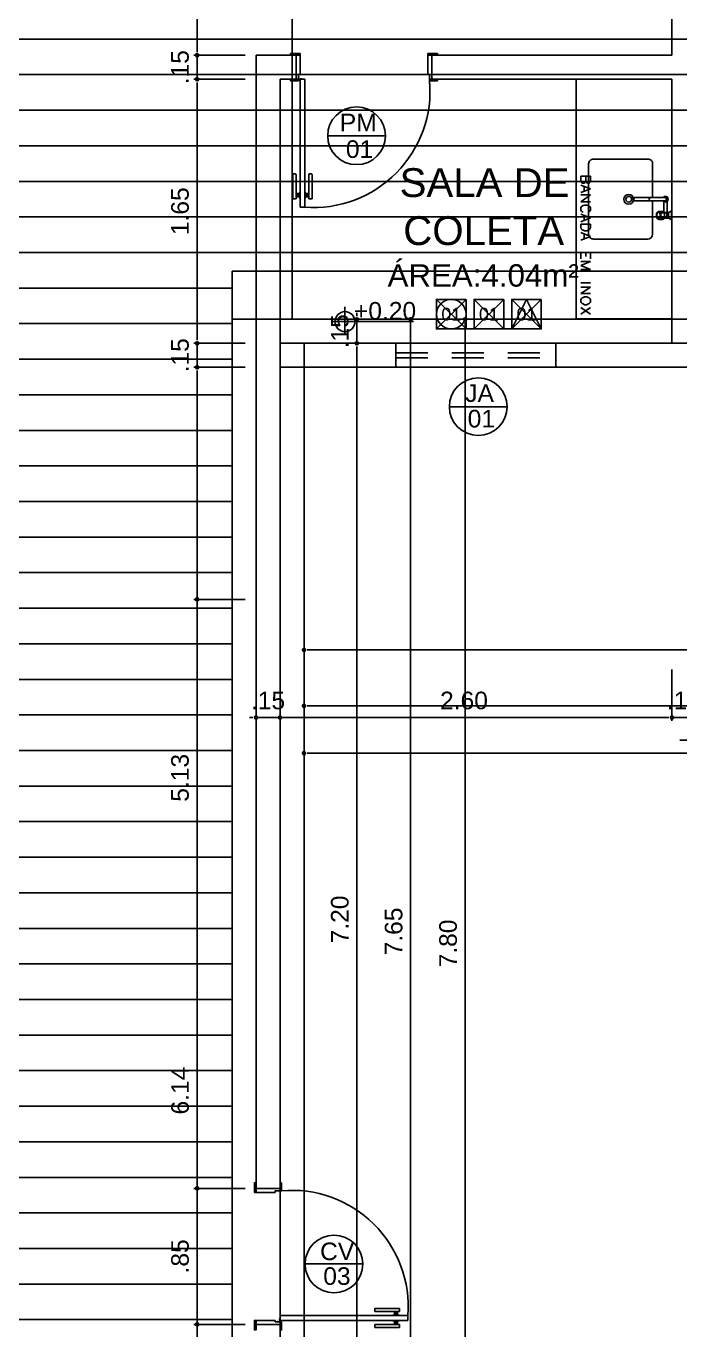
# Model space of a CAD drawing. Header units: millimetres. Extents: x 2125 to 3408, y 1171 to 1686.
# Drawn here: x 3390.18 to 3394.27, y 1521.27 to 1529.41 of the extents above; entities that cross this region are included whole.
import ezdxf
from ezdxf.enums import TextEntityAlignment as Align

# ---------------------------------------------------------------- set-up
doc = ezdxf.new("R2010")
doc.units = ezdxf.units.MM
doc.linetypes.add('CONTORNO_QUADRO_T', pattern=[0.35, 0.2, -0.15])
for name, color, linetype in [('APCOZ', 7, 'Continuous'), ('APCOZ-I', 251, 'Continuous'), ('at_Entity', 7, 'Continuous'), ('cobertura', 1, 'Continuous'), ('cotas', 7, 'Continuous'), ('ESQUADRIA', 3, 'Continuous'), ('ESQUADRIAS', 7, 'Continuous'), ('JANELA2', 1, 'Continuous'), ('Layout_Equipamentos', 7, 'Continuous'), ('PAREDE', 4, 'Continuous'), ('PAREDES', 4, 'Continuous'), ('RUFO', 3, 'Continuous'), ('soleira piso', 7, 'Continuous'), ('TEXTO01', 7, 'Continuous'), ('TEXTO02', 3, 'Continuous'), ('TEXTO03', 2, 'Continuous'), ('TEXTO_ESP_FORRO', 62, 'Continuous'), ('TEXTO_ESP_PAREDES', 10, 'Continuous'), ('TEXTO_ESP_PISO', 150, 'Continuous')]:
    doc.layers.add(name, color=color, linetype=linetype)
doc.styles.add('ARIAL', font='sanss___.ttf')
doc.styles.add('ROMANS', font='arial.ttf')
doc.styles.add('TEXTO1', font='swissko.ttf', dxfattribs={"width": 0.6, "height": 0.1})
doc.dimstyles.new('ESCALA75', dxfattribs={"dimtxt": 0.11, "dimasz": 0.02, "dimexe": 0.02, "dimexo": 0.04, "dimgap": 0.05, "dimtad": 1, "dimzin": 4, "dimdsep": 46, "dimtxsty": 'ROMANS', "dimblk1": 'PPC', "dimblk2": 'PPC', "dimsah": 1, "dimcen": 0.02, "dimclrd": 7, "dimclre": 7, "dimclrt": 3, "dimazin": 1, "dimtfac": 1, "dimtix": 1, "dimtmove": 0, "dimatfit": 3, "dimldrblk": 'PPC', "dimfxl": 0, "dimtolj": 1, "dimtzin": 12, "dimarcsym": 0})
pattern_1 = [(0, (1004.02428, 690.56013), (7e-17, 0.22225), [])]

# ---------------------------------------------------------------- blocks, each defined once
blk = doc.blocks.new('P80_02')
at = {"layer": 'ESQUADRIAS', "color": 3, "linetype": 'Continuous'}
for p, q in [((-0.02, 0.6698), (-0.02, 0.8215)), ((0, 0.8215), (0, 0.6698)), ((0.023, 0.78), (0.023, 0.82)), ((0.057, 0.78), (0.057, 0.82)), ((0.08, 0.8215), (0.08, 0.6698)), ((0.1, 0.6698), (0.1, 0.8215)), ((-0.0035, 0.6668), (-0.0175, 0.6668)), ((0.0835, 0.6668), (0.0975, 0.6668))]:
    blk.add_line(p, q, dxfattribs=at)
at = {"layer": 'ESQUADRIAS', "color": 3}
for p, q in [((0, 0.8215), (-0.02, 0.8215)), ((0.023, 0.82), (0.025, 0.82)), ((0.057, 0.82), (0.055, 0.82)), ((0.08, 0.8215), (0.1, 0.8215)), ((0, 0.81), (0.023, 0.81)), ((0, 0.8), (0.023, 0.8)), ((0, 0.79), (0.023, 0.79)), ((0.023, 0.78), (0.025, 0.78)), ((0.057, 0.78), (0.055, 0.78)), ((0.08, 0.81), (0.057, 0.81)), ((0.08, 0.8), (0.057, 0.8)), ((0.08, 0.79), (0.057, 0.79))]:
    blk.add_line(p, q, dxfattribs=at)
at = {"layer": 'ESQUADRIAS', "color": 2}
for p, q in [((0.025, 0.075), (0.025, 0.875)), ((0.025, 0.875), (0.055, 0.875)), ((0.055, 0.875), (0.055, 0.075)), ((0.055, 0.075), (0.025, 0.075))]:
    blk.add_line(p, q, dxfattribs=at)
at = {"layer": 'ESQUADRIAS'}
for p, q in [((0.0165, 0.0585), (0.0165, 0.0615)), ((0.0315, 0.0735), (0.0285, 0.0735))]:
    blk.add_line(p, q, dxfattribs=at)
at = {"layer": 'ESQUADRIAS', "color": 3}
for points in [[(0.015, 0.085), (-0.035, 0.085), (-0.035, 0.075), (0.015, 0.075)], [(0.885, 0.085), (0.835, 0.085), (0.835, 0.075), (0.885, 0.075)], [(0.025, -0.075), (0, -0.075), (-0.035, -0.075), (-0.035, -0.085), (0.025, -0.085)], [(0.885, -0.075), (0.825, -0.075), (0.825, -0.085), (0.885, -0.085)]]:
    blk.add_lwpolyline(points, close=True, dxfattribs=at)
at = {"layer": 'ESQUADRIAS', "color": 2}
for points in [[(0.025, 0.045), (0.015, 0.045), (0.015, 0.075), (0, 0.075), (0, -0.075), (0.025, -0.075)], [(0.825, 0.045), (0.835, 0.045), (0.835, 0.075), (0.85, 0.075), (0.85, -0.075), (0.825, -0.075)]]:
    blk.add_lwpolyline(points, close=True, dxfattribs=at)
at = {"layer": 'ESQUADRIAS', "color": 1}
for points in [[(0.016, 0.0705, -0.236068), (0.015, 0.0725), (0.015, 0.07), (0.015, 0.05), (0.016, 0.05)], [(0.0195, 0.074, 0.236068), (0.0175, 0.075), (0.02, 0.075), (0.04, 0.075), (0.04, 0.074)]]:
    blk.add_lwpolyline(points, format="xyb", close=True, dxfattribs=at)
at = {"layer": 'ESQUADRIAS'}
for points in [[(0.0173, 0.0625), (0.0165, 0.0615), (0.016, 0.0615)], [(0.0173, 0.0575), (0.0165, 0.0585), (0.016, 0.0585)], [(0.0173, 0.0596), (0.0175, 0.0596), (0.0175, 0.0575), (0.0173, 0.0575), (0.0173, 0.0625), (0.0175, 0.0625), (0.0175, 0.0604), (0.0173, 0.0604)], [(0.0275, 0.0727), (0.0285, 0.0735), (0.0285, 0.074)], [(0.0304, 0.0727), (0.0304, 0.0725), (0.0325, 0.0725), (0.0325, 0.0727), (0.0275, 0.0727), (0.0275, 0.0725), (0.0296, 0.0725), (0.0296, 0.0727)], [(0.0325, 0.0727), (0.0315, 0.0735), (0.0315, 0.074)]]:
    blk.add_lwpolyline(points, dxfattribs=at)
at = {"layer": 'ESQUADRIAS', "color": 1}
blk.add_circle((0.0175, 0.0725), 0.0025, dxfattribs=at)
at = {"layer": 'ESQUADRIAS'}
blk.add_arc((0.1085, 0.1477), 0.7292, 355.06362, 94.20651, dxfattribs=at)
at = {"layer": 'ESQUADRIAS', "color": 3, "linetype": 'Continuous'}
for centre, start, end in [((-0.017, 0.6698), 180, 260.53768), ((-0.003, 0.6698), 260.53768, 360), ((0.083, 0.6698), 180, 279.46232), ((0.097, 0.6698), 279.46232, 0)]:
    blk.add_arc(centre, 0.003, start, end, dxfattribs=at)
blk = doc.blocks.new('PPC')
at = {"color": 2}
blk.add_circle((0, 0), 0.5, dxfattribs=at)
blk = doc.blocks.new('*D1182')
at = {"layer": 'cotas', "color": 7, "lineweight": -2, "transparency": 16777216}
for p, q in [((3391.5529, 1527.281), (3391.2329, 1527.281)), ((3391.2529, 1522.171), (3391.2529, 1527.261)), ((3391.5529, 1522.151), (3391.2329, 1522.151))]:
    blk.add_line(p, q, dxfattribs=at)
at = {"layer": 'DEFPOINTS', "color": 0, "transparency": 16777216}
for p in [(3391.2529, 1527.281), (3391.7714, 1527.281), (3391.7714, 1522.151)]:
    blk.add_point(p, dxfattribs=at)
at = {"layer": 'cotas', "color": 7, "lineweight": -2, "transparency": 16777216, "xscale": 0.02, "yscale": 0.02, "zscale": 0.02}
for p, rotation in [((3391.2529, 1527.281), 90), ((3391.2529, 1522.151), 270)]:
    blk.add_blockref('PPC', p, dxfattribs=dict(at, rotation=rotation))
at = {"layer": 'cotas', "color": 3, "transparency": 16777216, "insert": (3391.1467, 1524.716), "char_height": 0.11, "attachment_point": 5, "rotation": 90, "style": 'ROMANS'}
blk.add_mtext('\\A1;5.13', dxfattribs=at)
blk = doc.blocks.new('*D1226')
at = {"layer": 'cotas', "color": 7, "lineweight": -2, "transparency": 16777216}
for p, q in [((3391.5529, 1527.431), (3391.2329, 1527.431)), ((3391.2529, 1527.451), (3391.2529, 1527.471)), ((3391.2529, 1527.281), (3391.2529, 1527.431)), ((3391.5529, 1527.281), (3391.2329, 1527.281)), ((3391.2529, 1527.261), (3391.2529, 1527.241))]:
    blk.add_line(p, q, dxfattribs=at)
at = {"layer": 'DEFPOINTS', "color": 0, "transparency": 16777216}
for p in [(3391.2529, 1527.431), (3391.7714, 1527.431), (3391.7714, 1527.281)]:
    blk.add_point(p, dxfattribs=at)
at = {"layer": 'cotas', "color": 7, "lineweight": -2, "transparency": 16777216, "xscale": 0.02, "yscale": 0.02, "zscale": 0.02}
for p, rotation in [((3391.2529, 1527.431), 270), ((3391.2529, 1527.281), 90)]:
    blk.add_blockref('PPC', p, dxfattribs=dict(at, rotation=rotation))
at = {"layer": 'cotas', "color": 3, "transparency": 16777216, "insert": (3391.1467, 1527.356), "char_height": 0.11, "attachment_point": 5, "rotation": 90, "style": 'ROMANS'}
blk.add_mtext('\\A1;.15', dxfattribs=at)
blk = doc.blocks.new('*D1227')
at = {"layer": 'cotas', "color": 7, "lineweight": -2, "transparency": 16777216}
for p, q in [((3391.5529, 1529.081), (3391.2329, 1529.081)), ((3391.2529, 1527.451), (3391.2529, 1529.061)), ((3391.5529, 1527.431), (3391.2329, 1527.431))]:
    blk.add_line(p, q, dxfattribs=at)
at = {"layer": 'DEFPOINTS', "color": 0, "transparency": 16777216}
for p in [(3391.2529, 1529.081), (3391.7714, 1529.081), (3391.7714, 1527.431)]:
    blk.add_point(p, dxfattribs=at)
at = {"layer": 'cotas', "color": 7, "lineweight": -2, "transparency": 16777216, "xscale": 0.02, "yscale": 0.02, "zscale": 0.02}
for p, rotation in [((3391.2529, 1529.081), 90), ((3391.2529, 1527.431), 270)]:
    blk.add_blockref('PPC', p, dxfattribs=dict(at, rotation=rotation))
at = {"layer": 'cotas', "color": 3, "transparency": 16777216, "insert": (3391.1467, 1528.256), "char_height": 0.11, "attachment_point": 5, "rotation": 90, "style": 'ROMANS'}
blk.add_mtext('\\A1;1.65', dxfattribs=at)
blk = doc.blocks.new('*D1228')
at = {"layer": 'cotas', "color": 7, "lineweight": -2, "transparency": 16777216}
for p, q in [((3391.2529, 1529.251), (3391.2529, 1529.271)), ((3391.5529, 1529.231), (3391.2329, 1529.231)), ((3391.2529, 1529.081), (3391.2529, 1529.231)), ((3391.5529, 1529.081), (3391.2329, 1529.081)), ((3391.2529, 1529.061), (3391.2529, 1529.041))]:
    blk.add_line(p, q, dxfattribs=at)
at = {"layer": 'DEFPOINTS', "color": 0, "transparency": 16777216}
for p in [(3391.2529, 1529.231), (3391.7289, 1529.231), (3391.7714, 1529.081)]:
    blk.add_point(p, dxfattribs=at)
at = {"layer": 'cotas', "color": 7, "lineweight": -2, "transparency": 16777216, "xscale": 0.02, "yscale": 0.02, "zscale": 0.02}
for p, rotation in [((3391.2529, 1529.231), 270), ((3391.2529, 1529.081), 90)]:
    blk.add_blockref('PPC', p, dxfattribs=dict(at, rotation=rotation))
at = {"layer": 'cotas', "color": 3, "transparency": 16777216, "insert": (3391.1467, 1529.156), "char_height": 0.11, "attachment_point": 5, "rotation": 90, "style": 'ROMANS'}
blk.add_mtext('\\A1;.15', dxfattribs=at)
blk = doc.blocks.new('*D1229')
at = {"layer": 'cotas', "color": 7, "lineweight": -2, "transparency": 16777216}
for p, q in [((3391.5191, 1531.231), (3391.2329, 1531.231)), ((3391.2529, 1529.251), (3391.2529, 1531.211)), ((3391.5529, 1529.231), (3391.2329, 1529.231))]:
    blk.add_line(p, q, dxfattribs=at)
at = {"layer": 'DEFPOINTS', "color": 0, "transparency": 16777216}
for p in [(3391.2529, 1531.231), (3391.5591, 1531.231), (3391.7289, 1529.231)]:
    blk.add_point(p, dxfattribs=at)
at = {"layer": 'cotas', "color": 7, "lineweight": -2, "transparency": 16777216, "xscale": 0.02, "yscale": 0.02, "zscale": 0.02}
for p, rotation in [((3391.2529, 1531.231), 90), ((3391.2529, 1529.231), 270)]:
    blk.add_blockref('PPC', p, dxfattribs=dict(at, rotation=rotation))
at = {"layer": 'cotas', "color": 3, "transparency": 16777216, "insert": (3391.1467, 1530.231), "char_height": 0.11, "attachment_point": 5, "rotation": 90, "style": 'ROMANS'}
blk.add_mtext('\\A1;2.00', dxfattribs=at)
blk = doc.blocks.new('new block17')
at = {"layer": 'APCOZ'}
for p, q in [((0.5441, 0.7589), (0.3731, 0.7589)), ((0.5441, 0.7389), (0.3731, 0.7389)), ((0.5481, 0.7348), (0.5481, 0.6701)), ((0.5681, 0.7348), (0.5681, 0.665)), ((0.5191, 0.6724), (0.5407, 0.6724)), ((0.5773, 0.665), (0.5681, 0.665)), ((0.5773, 0.665), (0.5989, 0.6758)), ((0.5191, 0.6224), (0.5407, 0.6224)), ((0.5773, 0.6298), (0.5532, 0.6298)), ((0.5773, 0.6298), (0.5989, 0.619))]:
    blk.add_line(p, q, dxfattribs=at)
at = {"layer": 'APCOZ', "linetype": 'Continuous'}
for points in [[(0.5186, 0.6724, 0), (0.5154, 0.6719, 0), (0.5124, 0.6705, 0), (0.5095, 0.6684, 0), (0.507, 0.6656, 0), (0.5049, 0.6623, 0), (0.5032, 0.6584, 0), (0.5021, 0.6541, 0), (0.5015, 0.6497, 0), (0.5015, 0.6451, 0), (0.5021, 0.6407, 0), (0.5032, 0.6364, 0), (0.5049, 0.6326, 0), (0.507, 0.6292, 0), (0.5095, 0.6264, 0), (0.5124, 0.6243, 0), (0.5154, 0.6229, 0), (0.5186, 0.6224, 0)], [(0.5481, 0.6701, 0), (0.5467, 0.6709, 0), (0.5452, 0.6716, 0), (0.5437, 0.672, 0), (0.5422, 0.6723, 0), (0.5407, 0.6724, 0)], [(0.5407, 0.6224, 0), (0.5434, 0.6227, 0), (0.5462, 0.6236, 0), (0.5487, 0.6252, 0), (0.5511, 0.6272, 0), (0.5532, 0.6298, 0)]]:
    blk.add_polyline3d(points, dxfattribs=at)
at = {"layer": 'APCOZ'}
for centre, radius, start, end in [((0.3681, 0.7489), 0.0112, 63.72082, 296.27918), ((0.5581, 0.7489), 0.0173, 125.4187, 144.58128), ((0.5581, 0.7489), 0.0173, 215.41872, 234.5813), ((0.5581, 0.7489), 0.0173, 54.5813, 125.4187), ((0.5581, 0.7489), 0.0173, 305.4187, 54.5813)]:
    blk.add_arc(centre, radius, start, end, dxfattribs=at)
at = {"layer": 'APCOZ-I'}
for p, q in [((0.3731, 0.7589), (0.3681, 0.7589)), ((0.3731, 0.7389), (0.3681, 0.7389)), ((0.5617, 0.7589), (0.5441, 0.7589)), ((0.5617, 0.7389), (0.5441, 0.7389)), ((0.5328, 0.6631), (0.5542, 0.6631)), ((0.5681, 0.665), (0.5532, 0.665)), ((0.5773, 0.6298), (0.5773, 0.665)), ((0.5328, 0.6318), (0.5542, 0.6318))]:
    blk.add_line(p, q, dxfattribs=at)
at = {"layer": 'APCOZ-I', "linetype": 'Continuous'}
for points in [[(0.5155, 0.6279, 0), (0.5176, 0.6283, 0), (0.5197, 0.6295, 0), (0.5216, 0.6314, 0), (0.5232, 0.634, 0), (0.5245, 0.6371, 0), (0.5255, 0.6406, 0), (0.526, 0.6445, 0), (0.5261, 0.6484, 0), (0.5258, 0.6523, 0), (0.5251, 0.656, 0), (0.5239, 0.6593, 0), (0.5224, 0.6622, 0), (0.5207, 0.6644, 0), (0.5187, 0.666, 0), (0.5165, 0.6668, 0), (0.5144, 0.6668, 0), (0.5123, 0.666, 0), (0.5103, 0.6644, 0), (0.5085, 0.6622, 0), (0.507, 0.6593, 0), (0.5059, 0.656, 0), (0.5051, 0.6523, 0), (0.5048, 0.6484, 0), (0.5049, 0.6445, 0), (0.5054, 0.6406, 0), (0.5064, 0.6371, 0), (0.5077, 0.634, 0), (0.5094, 0.6314, 0), (0.5113, 0.6295, 0), (0.5133, 0.6283, 0), (0.5155, 0.6279, 0)], [(0.5322, 0.664, 0), (0.5301, 0.6669, 0), (0.5276, 0.6693, 0), (0.5249, 0.671, 0), (0.522, 0.6721, 0), (0.5191, 0.6724, 0)], [(0.5532, 0.665, 0), (0.5523, 0.6662, 0), (0.5513, 0.6673, 0), (0.5503, 0.6684, 0), (0.5492, 0.6693, 0), (0.5481, 0.6701, 0)], [(0.554, 0.6638, 0), (0.5538, 0.6641, 0), (0.5537, 0.6643, 0), (0.5535, 0.6645, 0), (0.5534, 0.6648, 0), (0.5532, 0.665, 0)], [(0.5186, 0.6224, 0), (0.5217, 0.6227, 0), (0.5246, 0.6237, 0), (0.5274, 0.6254, 0), (0.53, 0.6278, 0), (0.5322, 0.6308, 0)], [(0.5532, 0.6298, 0), (0.5534, 0.63, 0), (0.5535, 0.6303, 0), (0.5537, 0.6305, 0), (0.5538, 0.6307, 0), (0.554, 0.631, 0)]]:
    blk.add_polyline3d(points, dxfattribs=at)
at = {"layer": 'APCOZ-I'}
for centre, radius, start, end in [((0.3681, 0.7489), 0.01, 90, 270), ((0.4346, 0.7489), 0.0233, 334.55551, 25.44449), ((0.5581, 0.7489), 0.0173, 234.5813, 305.4187), ((0.5581, 0.7489), 0.0126, 232.25181, 127.74819), ((0.5407, 0.7489), 0.0233, 334.55551, 25.44449), ((0.5624, 0.6474), 0.0335, 153.97489, 206.02511), ((0.5305, 0.663), 0.002, 333.97489, 32.15591), ((0.607, 0.6474), 0.0549, 164.31395, 195.68605), ((0.5523, 0.6628), 0.002, 344.31395, 31.56748), ((0.6483, 0.6474), 0.0816, 167.53823, 192.46177), ((0.874, 0.6474), 0.2786, 174.37523, 185.62477), ((0.5305, 0.6318), 0.002, 327.84409, 26.02511), ((0.5523, 0.632), 0.002, 328.43251, 15.68606)]:
    blk.add_arc(centre, radius, start, end, dxfattribs=at)
at = {"layer": 'at_Entity', "color": 0}
for p, q in [((0, 0), (0, 1.4982)), ((0.1079, 0.9988), (0.4486, 0.9988)), ((0.0783, 0.529), (0.0783, 0.9692)), ((0.4782, 0.7589), (0.4782, 0.9692)), ((0.0289, 0.8639), (0.0289, 0.8914)), ((0.0289, 0.8914), (0.0902, 0.8914)), ((0.031, 0.8555), (0.0289, 0.8639)), ((0.0289, 0.8364), (0.0902, 0.8131)), ((0.0352, 0.8512), (0.031, 0.8555)), ((0.0394, 0.8491), (0.0352, 0.8512)), ((0.05, 0.8491), (0.0394, 0.8491)), ((0.0542, 0.8512), (0.05, 0.8491)), ((0.05, 0.8279), (0.05, 0.7983)), ((0.0585, 0.8555), (0.0542, 0.8512)), ((0.0606, 0.8639), (0.0585, 0.8555)), ((0.0606, 0.8639), (0.0606, 0.8914)), ((0.0648, 0.8555), (0.0606, 0.8639)), ((0.0669, 0.8512), (0.0648, 0.8555)), ((0.0733, 0.8491), (0.0669, 0.8512)), ((0.0796, 0.8491), (0.0733, 0.8491)), ((0.0839, 0.8512), (0.0796, 0.8491)), ((0.0881, 0.8555), (0.0839, 0.8512)), ((0.0902, 0.8639), (0.0881, 0.8555)), ((0.0902, 0.8914), (0.0902, 0.8639)), ((0.0902, 0.8131), (0.0289, 0.7899)), ((0.0289, 0.775), (0.0902, 0.775)), ((0.0902, 0.775), (0.0289, 0.7327)), ((0.4782, 0.529), (0.4782, 0.7389)), ((0.0289, 0.7327), (0.0902, 0.7327)), ((0.031, 0.701), (0.0289, 0.6946)), ((0.0289, 0.6946), (0.0289, 0.6819)), ((0.0289, 0.6819), (0.031, 0.6756)), ((0.0289, 0.6544), (0.0902, 0.6311)), ((0.0373, 0.7052), (0.031, 0.701)), ((0.031, 0.6756), (0.0373, 0.6692)), ((0.0437, 0.7094), (0.0373, 0.7052)), ((0.0373, 0.6692), (0.0437, 0.6671)), ((0.0521, 0.7116), (0.0437, 0.7094)), ((0.0669, 0.7116), (0.0521, 0.7116)), ((0.0754, 0.7094), (0.0669, 0.7116)), ((0.0818, 0.7052), (0.0754, 0.7094)), ((0.0754, 0.6671), (0.0818, 0.6692)), ((0.0881, 0.701), (0.0818, 0.7052)), ((0.0818, 0.6692), (0.0881, 0.6756)), ((0.0902, 0.6946), (0.0881, 0.701)), ((0.0881, 0.6756), (0.0902, 0.6819)), ((0.0902, 0.6819), (0.0902, 0.6946)), ((0.0902, 0.6311), (0.0289, 0.6079)), ((0.0289, 0.5931), (0.0902, 0.5931)), ((0.0289, 0.5719), (0.0289, 0.5931)), ((0.031, 0.5634), (0.0289, 0.5719)), ((0.05, 0.646), (0.05, 0.6163)), ((0.0902, 0.5719), (0.0881, 0.5634)), ((0.0902, 0.5931), (0.0902, 0.5719)), ((0.0289, 0.5402), (0.0902, 0.5148)), ((0.0902, 0.5148), (0.0289, 0.4915)), ((0.0373, 0.5571), (0.031, 0.5634)), ((0.0437, 0.555), (0.0373, 0.5571)), ((0.0521, 0.5507), (0.0437, 0.555)), ((0.05, 0.5296), (0.05, 0.5)), ((0.0669, 0.5507), (0.0521, 0.5507)), ((0.0754, 0.555), (0.0669, 0.5507)), ((0.0818, 0.5571), (0.0754, 0.555)), ((0.0881, 0.5634), (0.0818, 0.5571)), ((0.1079, 0.4994), (0.4486, 0.4994)), ((0.0289, 0.4153), (0.0902, 0.4153)), ((0.0289, 0.4153), (0.0289, 0.3751)), ((0.0606, 0.4153), (0.0606, 0.3899)), ((0.0902, 0.4153), (0.0902, 0.3751)), ((0.0289, 0.3582), (0.0902, 0.3582)), ((0.0902, 0.3582), (0.0289, 0.3349)), ((0.0289, 0.3349), (0.0902, 0.3095)), ((0.0902, 0.3095), (0.0289, 0.3095)), ((0.0902, 0.2249), (0.0289, 0.2249)), ((0.0289, 0.1995), (0.0902, 0.1995)), ((0.0902, 0.1995), (0.0289, 0.1593)), ((0.0289, 0.1593), (0.0902, 0.1593)), ((0.031, 0.1254), (0.0289, 0.1191)), ((0.0289, 0.1191), (0.0289, 0.1085)), ((0.0289, 0.1085), (0.031, 0.1021)), ((0.0373, 0.1318), (0.031, 0.1254)), ((0.031, 0.1021), (0.0373, 0.0958)), ((0.0437, 0.1339), (0.0373, 0.1318)), ((0.0373, 0.0958), (0.0437, 0.0937)), ((0.0521, 0.1381), (0.0437, 0.1339)), ((0.0437, 0.0937), (0.0521, 0.0894)), ((0.0669, 0.1381), (0.0521, 0.1381)), ((0.0521, 0.0894), (0.0669, 0.0894)), ((0.0754, 0.1339), (0.0669, 0.1381)), ((0.0669, 0.0894), (0.0754, 0.0937)), ((0.0818, 0.1318), (0.0754, 0.1339)), ((0.0754, 0.0937), (0.0818, 0.0958)), ((0.0881, 0.1254), (0.0818, 0.1318)), ((0.0818, 0.0958), (0.0881, 0.1021)), ((0.0902, 0.1191), (0.0881, 0.1254)), ((0.0881, 0.1021), (0.0902, 0.1085)), ((0.0902, 0.1085), (0.0902, 0.1191)), ((0.5989, 0), (0, 0)), ((0.0902, 0.0725), (0.0289, 0.0302)), ((0.0902, 0.0302), (0.0289, 0.0725))]:
    blk.add_line(p, q, dxfattribs=at)
for centre, radius, start, end in [((0.1072, 0.9699), 0.0289, 88.51608, 181.48392), ((0.451, 0.9716), 0.0273, 354.97241, 95.02759), ((0.3291, 0.748), 0.0307, 90, 180), ((0.3291, 0.748), 0.0307, 180, 270), ((0.3291, 0.748), 0.018, 90, 180), ((0.3291, 0.748), 0.018, 180, 270), ((0.3291, 0.748), 0.0307, 360, 90), ((0.3291, 0.748), 0.018, 360, 90), ((0.3291, 0.748), 0.018, 270, 0), ((0.3291, 0.748), 0.0307, 270, 0), ((0.1072, 0.5283), 0.0289, 178.51591, 271.48409), ((0.4476, 0.5301), 0.0307, 270, 0)]:
    blk.add_arc(centre, radius, start, end, dxfattribs=at)
blk = doc.blocks.new('Esp_Pis_Par_For_Esc100')
at = {"layer": 'DEFPOINTS'}
for p, q in [((0, 0.37), (0.37, 0)), ((0.37, 0.37), (0, 0)), ((0.47, 0.37), (0.84, 0)), ((0.84, 0.37), (0.47, 0)), ((0.94, 0.37), (1.31, 0)), ((1.31, 0.37), (0.94, 0)), ((0.47, 0), (0.37, 0)), ((0.94, 0), (0.84, 0))]:
    blk.add_line(p, q, dxfattribs=at)
for points in [[(0.37, 0.37), (0.37, 0), (0, 0), (0, 0.37)], [(1.31, 0.37), (1.31, 0), (0.94, 0), (0.94, 0.37)]]:
    blk.add_lwpolyline(points, close=True, dxfattribs=at)
at = {"layer": 'TEXTO_ESP_FORRO'}
blk.add_lwpolyline([(0.94, 0), (1.125, 0.37), (1.31, 0)], close=True, dxfattribs=at)
at = {"layer": 'TEXTO_ESP_PAREDES'}
blk.add_lwpolyline([(0.84, 0.37), (0.84, 0), (0.47, 0), (0.47, 0.37)], close=True, dxfattribs=at)
at = {"layer": 'TEXTO_ESP_PISO'}
blk.add_circle((0.185, 0.185), 0.185, dxfattribs=at)
at = {"layer": 'TEXTO_ESP_FORRO', "color": 3, "linetype": 'ByBlock', "style": 'ARIAL', "text_generation_flag": 6}
blk.add_attdef('FOR', text='', height=0.16, rotation=180, dxfattribs=at).set_placement((1.125, 0.185), align=Align.MIDDLE_CENTER)
at = {"layer": 'TEXTO_ESP_PAREDES', "color": 3, "linetype": 'ByBlock', "ltscale": 0.0001, "style": 'ARIAL', "text_generation_flag": 6}
blk.add_attdef('PAR', text='', height=0.16, rotation=180, dxfattribs=at).set_placement((0.655, 0.185), align=Align.MIDDLE_CENTER)
at = {"layer": 'TEXTO_ESP_PISO', "color": 3, "linetype": 'ByBlock', "style": 'ARIAL', "text_generation_flag": 6}
blk.add_attdef('PIS', text='', height=0.16, rotation=180, dxfattribs=at).set_placement((0.185, 0.185), align=Align.MIDDLE_CENTER)
blk = doc.blocks.new('*D1206')
at = {"layer": 'cotas', "color": 7, "lineweight": -2, "transparency": 16777216}
for p, q in [((3391.6214, 1525.3924), (3391.6214, 1525.0724)), ((3391.7714, 1525.3924), (3391.7714, 1525.0724)), ((3391.6014, 1525.0924), (3391.5814, 1525.0924)), ((3391.7714, 1525.0924), (3391.6214, 1525.0924)), ((3391.7914, 1525.0924), (3391.8114, 1525.0924))]:
    blk.add_line(p, q, dxfattribs=at)
at = {"layer": 'DEFPOINTS', "color": 0, "transparency": 16777216}
for p in [(3391.6214, 1525.6423), (3391.7714, 1525.6423), (3391.6214, 1525.0924)]:
    blk.add_point(p, dxfattribs=at)
at = {"layer": 'cotas', "color": 7, "lineweight": -2, "transparency": 16777216, "xscale": 0.02, "yscale": 0.02, "zscale": 0.02}
blk.add_blockref('PPC', (3391.6214, 1525.0924), dxfattribs=at)
at = {"layer": 'cotas', "color": 7, "lineweight": -2, "transparency": 16777216, "xscale": 0.02, "yscale": 0.02, "zscale": 0.02, "rotation": 180}
blk.add_blockref('PPC', (3391.7714, 1525.0924), dxfattribs=at)
at = {"layer": 'cotas', "color": 3, "transparency": 16777216, "insert": (3391.6964, 1525.1986), "char_height": 0.11, "attachment_point": 5, "style": 'ROMANS'}
blk.add_mtext('\\A1;.15', dxfattribs=at)
blk = doc.blocks.new('*D1207')
at = {"layer": 'cotas', "color": 7, "lineweight": -2, "transparency": 16777216}
for p, q in [((3391.6214, 1525.3924), (3391.6214, 1525.0724)), ((3394.2214, 1525.3924), (3394.2214, 1525.0724)), ((3391.6414, 1525.0924), (3394.2014, 1525.0924))]:
    blk.add_line(p, q, dxfattribs=at)
at = {"layer": 'DEFPOINTS', "color": 0, "transparency": 16777216}
for p in [(3391.6214, 1525.6423), (3394.2214, 1525.6423), (3394.2214, 1525.0924)]:
    blk.add_point(p, dxfattribs=at)
at = {"layer": 'cotas', "color": 7, "lineweight": -2, "transparency": 16777216, "xscale": 0.02, "yscale": 0.02, "zscale": 0.02, "rotation": 180}
blk.add_blockref('PPC', (3391.6214, 1525.0924), dxfattribs=at)
at = {"layer": 'cotas', "color": 7, "lineweight": -2, "transparency": 16777216, "xscale": 0.02, "yscale": 0.02, "zscale": 0.02}
blk.add_blockref('PPC', (3394.2214, 1525.0924), dxfattribs=at)
at = {"layer": 'cotas', "color": 3, "transparency": 16777216, "insert": (3392.9214, 1525.1986), "char_height": 0.11, "attachment_point": 5, "style": 'ROMANS'}
blk.add_mtext('\\A1;2.60', dxfattribs=at)
blk = doc.blocks.new('*D1208')
at = {"layer": 'cotas', "color": 7, "lineweight": -2, "transparency": 16777216}
for p, q in [((3394.2214, 1525.3924), (3394.2214, 1525.0724)), ((3394.3714, 1525.3924), (3394.3714, 1525.0724)), ((3394.2014, 1525.0924), (3394.1814, 1525.0924)), ((3394.2214, 1525.0924), (3394.3714, 1525.0924)), ((3394.3914, 1525.0924), (3394.4114, 1525.0924))]:
    blk.add_line(p, q, dxfattribs=at)
at = {"layer": 'DEFPOINTS', "color": 0, "transparency": 16777216}
for p in [(3394.2214, 1525.6423), (3394.3714, 1525.6423), (3394.3714, 1525.0924)]:
    blk.add_point(p, dxfattribs=at)
at = {"layer": 'cotas', "color": 7, "lineweight": -2, "transparency": 16777216, "xscale": 0.02, "yscale": 0.02, "zscale": 0.02}
blk.add_blockref('PPC', (3394.2214, 1525.0924), dxfattribs=at)
at = {"layer": 'cotas', "color": 7, "lineweight": -2, "transparency": 16777216, "xscale": 0.02, "yscale": 0.02, "zscale": 0.02, "rotation": 180}
blk.add_blockref('PPC', (3394.3714, 1525.0924), dxfattribs=at)
at = {"layer": 'cotas', "color": 3, "transparency": 16777216, "insert": (3394.2964, 1525.1986), "char_height": 0.11, "attachment_point": 5, "style": 'ROMANS'}
blk.add_mtext('\\A1;.15', dxfattribs=at)
blk = doc.blocks.new('*D1253')
at = {"layer": 'cotas', "color": 7, "lineweight": -2, "transparency": 16777216}
for p, q in [((3391.553, 1522.151), (3391.233, 1522.151)), ((3391.253, 1522.131), (3391.253, 1521.321)), ((3391.553, 1521.301), (3391.233, 1521.301))]:
    blk.add_line(p, q, dxfattribs=at)
at = {"layer": 'DEFPOINTS', "color": 0, "transparency": 16777216}
for p in [(3391.6214, 1522.151), (3391.253, 1521.301), (3391.6214, 1521.301)]:
    blk.add_point(p, dxfattribs=at)
at = {"layer": 'cotas', "color": 7, "lineweight": -2, "transparency": 16777216, "xscale": 0.02, "yscale": 0.02, "zscale": 0.02}
for p, rotation in [((3391.253, 1522.151), 90), ((3391.253, 1521.301), 270)]:
    blk.add_blockref('PPC', p, dxfattribs=dict(at, rotation=rotation))
at = {"layer": 'cotas', "color": 3, "transparency": 16777216, "insert": (3391.1468, 1521.726), "char_height": 0.11, "attachment_point": 5, "rotation": 90, "style": 'ROMANS'}
blk.add_mtext('\\A1;.85', dxfattribs=at)
blk = doc.blocks.new('*D1254')
at = {"layer": 'cotas', "color": 7, "lineweight": -2, "transparency": 16777216}
for p, q in [((3391.553, 1521.301), (3391.233, 1521.301)), ((3391.253, 1521.281), (3391.253, 1519.7126)), ((3391.553, 1519.6926), (3391.233, 1519.6926))]:
    blk.add_line(p, q, dxfattribs=at)
at = {"layer": 'DEFPOINTS', "color": 0, "transparency": 16777216}
for p in [(3391.6214, 1521.301), (3391.253, 1519.6926), (3391.6214, 1519.6926)]:
    blk.add_point(p, dxfattribs=at)
at = {"layer": 'cotas', "color": 7, "lineweight": -2, "transparency": 16777216, "xscale": 0.02, "yscale": 0.02, "zscale": 0.02}
for p, rotation in [((3391.253, 1521.301), 90), ((3391.253, 1519.6926), 270)]:
    blk.add_blockref('PPC', p, dxfattribs=dict(at, rotation=rotation))
at = {"layer": 'cotas', "color": 3, "transparency": 16777216, "insert": (3391.1468, 1520.4968), "char_height": 0.11, "attachment_point": 5, "rotation": 90, "style": 'ROMANS'}
blk.add_mtext('\\A1;1.61', dxfattribs=at)
blk = doc.blocks.new('*D1255')
at = {"layer": 'cotas', "color": 7, "lineweight": -2, "transparency": 16777216}
for p, q in [((3391.553, 1525.831), (3391.233, 1525.831)), ((3391.253, 1519.7126), (3391.253, 1525.811)), ((3391.553, 1519.6926), (3391.233, 1519.6926))]:
    blk.add_line(p, q, dxfattribs=at)
at = {"layer": 'DEFPOINTS', "color": 0, "transparency": 16777216}
for p in [(3391.253, 1525.831), (3404.9504, 1525.831), (3391.6214, 1519.6926)]:
    blk.add_point(p, dxfattribs=at)
at = {"layer": 'cotas', "color": 7, "lineweight": -2, "transparency": 16777216, "xscale": 0.02, "yscale": 0.02, "zscale": 0.02}
for p, rotation in [((3391.253, 1525.831), 90), ((3391.253, 1519.6926), 270)]:
    blk.add_blockref('PPC', p, dxfattribs=dict(at, rotation=rotation))
at = {"layer": 'cotas', "color": 3, "transparency": 16777216, "insert": (3391.1468, 1522.7618), "char_height": 0.11, "attachment_point": 5, "rotation": 90, "style": 'ROMANS'}
blk.add_mtext('\\A1;6.14', dxfattribs=at)
blk = doc.blocks.new('new block4')
at = {"layer": 'TEXTO01'}
h = blk.add_hatch(dxfattribs=at)
h.set_pattern_fill('ANGLE', color=256)
h.set_pattern_definition([(0, (-2260.456, -913.906), (0, 6.985), [5.08, -1.905]), (90, (-2260.456, -913.906), (-6.985, 4e-16), [5.08, -1.905])])
h.paths.add_polyline_path([(0, 0), (0, -0.0624, 0.414214), (0.0624, 0)])
h.paths.add_polyline_path([(0, 0), (0, 0.0624, 0.414214), (-0.0624, 0)])
for q in [(0, 0.093), (-0.0862, 0), (0.4292, 0), (0, -0.0852)]:
    blk.add_line((0, 0), q, dxfattribs=at)
blk.add_circle((0, 0), 0.0624, dxfattribs=at)
blk = doc.blocks.new('*D1317')
at = {"layer": 'cotas', "color": 7, "lineweight": -2, "transparency": 16777216}
for p, q in [((3391.9214, 1525.8148), (3391.9214, 1525.4948)), ((3400.8714, 1525.8148), (3400.8714, 1525.4948)), ((3400.8514, 1525.5148), (3391.9414, 1525.5148))]:
    blk.add_line(p, q, dxfattribs=at)
at = {"layer": 'DEFPOINTS', "color": 0, "transparency": 16777216}
for p in [(3391.9214, 1527.431), (3400.8714, 1526.1648), (3391.9214, 1525.5148)]:
    blk.add_point(p, dxfattribs=at)
at = {"layer": 'cotas', "color": 7, "lineweight": -2, "transparency": 16777216, "xscale": 0.02, "yscale": 0.02, "zscale": 0.02, "rotation": 180}
blk.add_blockref('PPC', (3391.9214, 1525.5148), dxfattribs=at)
at = {"layer": 'cotas', "color": 7, "lineweight": -2, "transparency": 16777216, "xscale": 0.02, "yscale": 0.02, "zscale": 0.02}
blk.add_blockref('PPC', (3400.8714, 1525.5148), dxfattribs=at)
at = {"layer": 'cotas', "color": 3, "transparency": 16777216, "insert": (3396.3964, 1525.621), "char_height": 0.11, "attachment_point": 5, "style": 'ROMANS'}
blk.add_mtext('\\A1;8.95', dxfattribs=at)
blk = doc.blocks.new('*D1320')
at = {"layer": 'cotas', "color": 7, "lineweight": -2, "transparency": 16777216}
for p, q in [((3391.9214, 1525.1695), (3391.9214, 1524.8495)), ((3403.7214, 1525.1695), (3403.7214, 1524.8495)), ((3403.7014, 1524.8695), (3391.9414, 1524.8695))]:
    blk.add_line(p, q, dxfattribs=at)
at = {"layer": 'DEFPOINTS', "color": 0, "transparency": 16777216}
for p in [(3391.9214, 1525.981), (3403.7214, 1525.981), (3391.9214, 1524.8695)]:
    blk.add_point(p, dxfattribs=at)
at = {"layer": 'cotas', "color": 7, "lineweight": -2, "transparency": 16777216, "xscale": 0.02, "yscale": 0.02, "zscale": 0.02, "rotation": 180}
blk.add_blockref('PPC', (3391.9214, 1524.8695), dxfattribs=at)
at = {"layer": 'cotas', "color": 7, "lineweight": -2, "transparency": 16777216, "xscale": 0.02, "yscale": 0.02, "zscale": 0.02}
blk.add_blockref('PPC', (3403.7214, 1524.8695), dxfattribs=at)
at = {"layer": 'cotas', "color": 3, "transparency": 16777216, "insert": (3397.8214, 1524.9757), "char_height": 0.11, "attachment_point": 5, "style": 'ROMANS'}
blk.add_mtext('\\A1;11.80', dxfattribs=at)
blk = doc.blocks.new('*D1268')
at = {"layer": 'cotas', "color": 7, "lineweight": -2, "transparency": 16777216}
for p, q in [((3391.9214, 1525.4654), (3391.9214, 1525.1454)), ((3401.0214, 1525.4654), (3401.0214, 1525.1454)), ((3401.0014, 1525.1654), (3391.9414, 1525.1654))]:
    blk.add_line(p, q, dxfattribs=at)
at = {"layer": 'DEFPOINTS', "color": 0, "transparency": 16777216}
for p in [(3391.9214, 1526.1319), (3401.0214, 1526.1319), (3391.9214, 1525.1654)]:
    blk.add_point(p, dxfattribs=at)
at = {"layer": 'cotas', "color": 7, "lineweight": -2, "transparency": 16777216, "xscale": 0.02, "yscale": 0.02, "zscale": 0.02, "rotation": 180}
blk.add_blockref('PPC', (3391.9214, 1525.1654), dxfattribs=at)
at = {"layer": 'cotas', "color": 7, "lineweight": -2, "transparency": 16777216, "xscale": 0.02, "yscale": 0.02, "zscale": 0.02}
blk.add_blockref('PPC', (3401.0214, 1525.1654), dxfattribs=at)
at = {"layer": 'cotas', "color": 3, "transparency": 16777216, "insert": (3396.4714, 1525.2716), "char_height": 0.11, "attachment_point": 5, "style": 'ROMANS'}
blk.add_mtext('\\A1;9.10', dxfattribs=at)
blk = doc.blocks.new('*D1269')
at = {"layer": 'cotas', "color": 7, "lineweight": -2, "transparency": 16777216}
for p, q in [((3392.0123, 1527.581), (3392.2716, 1527.581)), ((3392.2516, 1527.601), (3392.2516, 1527.621)), ((3392.2516, 1527.581), (3392.2516, 1527.431)), ((3392.0123, 1527.431), (3392.2716, 1527.431)), ((3392.2516, 1527.411), (3392.2516, 1527.391))]:
    blk.add_line(p, q, dxfattribs=at)
at = {"layer": 'DEFPOINTS', "color": 0, "transparency": 16777216}
for p in [(3391.9723, 1527.581), (3391.9723, 1527.431), (3392.2516, 1527.431)]:
    blk.add_point(p, dxfattribs=at)
at = {"layer": 'cotas', "color": 7, "lineweight": -2, "transparency": 16777216, "xscale": 0.02, "yscale": 0.02, "zscale": 0.02}
for p, rotation in [((3392.2516, 1527.581), 270), ((3392.2516, 1527.431), 90)]:
    blk.add_blockref('PPC', p, dxfattribs=dict(at, rotation=rotation))
at = {"layer": 'cotas', "color": 3, "transparency": 16777216, "insert": (3392.1455, 1527.506), "char_height": 0.11, "attachment_point": 5, "rotation": 90, "style": 'ROMANS'}
blk.add_mtext('\\A1;.15', dxfattribs=at)
blk = doc.blocks.new('*D1270')
at = {"layer": 'cotas', "color": 7, "lineweight": -2, "transparency": 16777216}
for p, q in [((3392.0123, 1527.431), (3392.2716, 1527.431)), ((3392.2516, 1527.411), (3392.2516, 1520.251)), ((3391.9516, 1520.231), (3392.2716, 1520.231))]:
    blk.add_line(p, q, dxfattribs=at)
at = {"layer": 'DEFPOINTS', "color": 0, "transparency": 16777216}
for p in [(3391.9723, 1527.431), (3391.5223, 1520.231), (3392.2516, 1520.231)]:
    blk.add_point(p, dxfattribs=at)
at = {"layer": 'cotas', "color": 7, "lineweight": -2, "transparency": 16777216, "xscale": 0.02, "yscale": 0.02, "zscale": 0.02}
for p, rotation in [((3392.2516, 1527.431), 90), ((3392.2516, 1520.231), 270)]:
    blk.add_blockref('PPC', p, dxfattribs=dict(at, rotation=rotation))
at = {"layer": 'cotas', "color": 3, "transparency": 16777216, "insert": (3392.1455, 1523.831), "char_height": 0.11, "attachment_point": 5, "rotation": 90, "style": 'ROMANS'}
blk.add_mtext('\\A1;7.20', dxfattribs=at)
blk = doc.blocks.new('*D1273')
at = {"layer": 'cotas', "color": 7, "lineweight": -2, "transparency": 16777216}
for p, q in [((3392.5858, 1527.581), (3392.6081, 1527.581)), ((3392.5881, 1527.561), (3392.5881, 1519.951)), ((3392.2881, 1519.931), (3392.6081, 1519.931))]:
    blk.add_line(p, q, dxfattribs=at)
at = {"layer": 'DEFPOINTS', "color": 0, "transparency": 16777216}
for p in [(3392.5458, 1527.581), (3391.8702, 1519.931), (3392.5881, 1519.931)]:
    blk.add_point(p, dxfattribs=at)
at = {"layer": 'cotas', "color": 7, "lineweight": -2, "transparency": 16777216, "xscale": 0.02, "yscale": 0.02, "zscale": 0.02}
for p, rotation in [((3392.5881, 1527.581), 90), ((3392.5881, 1519.931), 270)]:
    blk.add_blockref('PPC', p, dxfattribs=dict(at, rotation=rotation))
at = {"layer": 'cotas', "color": 3, "transparency": 16777216, "insert": (3392.482, 1523.756), "char_height": 0.11, "attachment_point": 5, "rotation": 90, "style": 'ROMANS'}
blk.add_mtext('\\A1;7.65', dxfattribs=at)
blk = doc.blocks.new('*D1275')
at = {"layer": 'cotas', "color": 7, "lineweight": -2, "transparency": 16777216}
for p, q in [((3392.9286, 1527.581), (3392.9486, 1527.581)), ((3392.9286, 1527.561), (3392.9286, 1519.801)), ((3392.6286, 1519.781), (3392.9486, 1519.781))]:
    blk.add_line(p, q, dxfattribs=at)
at = {"layer": 'DEFPOINTS', "color": 0, "transparency": 16777216}
for p in [(3392.9086, 1527.581), (3392.0735, 1519.781), (3392.9286, 1519.781)]:
    blk.add_point(p, dxfattribs=at)
at = {"layer": 'cotas', "color": 7, "lineweight": -2, "transparency": 16777216, "xscale": 0.02, "yscale": 0.02, "zscale": 0.02}
for p, rotation in [((3392.9286, 1527.581), 90), ((3392.9286, 1519.781), 270)]:
    blk.add_blockref('PPC', p, dxfattribs=dict(at, rotation=rotation))
at = {"layer": 'cotas', "color": 3, "transparency": 16777216, "insert": (3392.8225, 1523.681), "char_height": 0.11, "attachment_point": 5, "rotation": 90, "style": 'ROMANS'}
blk.add_mtext('\\A1;7.80', dxfattribs=at)

msp = doc.modelspace()

# ---------------------------------------------------------------- hatches: boundary and pattern name
at = {"layer": 'cobertura'}
h = msp.add_hatch(dxfattribs=at)
h.set_pattern_fill('ANSI31', color=256, scale=0.07, angle=315)
h.set_pattern_definition(pattern_1)
h.paths.add_polyline_path([(3391.8464, 1534.731), (3383.1714, 1534.731), (3383.1714, 1520.231), (3391.4714, 1520.231), (3391.4714, 1527.881), (3391.8464, 1527.881)])
h.paths.add_polyline_path([(3387.5195, 1528.133), (3387.5195, 1526.8831), (3386.8834, 1527.5081)], flags=16)
h.paths.add_polyline_path([(3386.8964, 1527.3675), (3387.6076, 1527.3675), (3387.6076, 1527.6512), (3386.8964, 1527.6512)], flags=24)
h = msp.add_hatch(dxfattribs=at)
h.set_pattern_fill('ANSI31', color=256, scale=0.07, angle=315)
h.set_pattern_definition(pattern_1)
h.paths.add_polyline_path([(3391.8464, 1534.731), (3391.8464, 1527.881), (3401.3214, 1527.881), (3401.3214, 1526.431), (3403.1714, 1526.431), (3403.1714, 1534.731)])
h.paths.add_polyline_path([(3396.7309, 1532.2048), (3397.367, 1531.5798), (3396.7309, 1530.9548)], flags=16)
h.paths.add_polyline_path([(3396.7442, 1531.4671), (3397.1885, 1531.4671), (3397.1885, 1531.7508), (3396.7442, 1531.7508)], flags=8)

# ---------------------------------------------------------------- linework, layer by layer
msp.add_line((3391.8464, 1527.881), (3391.8464, 1534.731))
at = {"linetype": 'Continuous'}
msp.add_line((3397.9214, 1524.951), (3394.2714, 1524.951), dxfattribs=at)
at = {"layer": 'ESQUADRIA', "linetype": 'CONTORNO_QUADRO_T'}
for p, q in [((3392.4964, 1527.371), (3393.4964, 1527.371)), ((3392.4964, 1527.341), (3393.4964, 1527.341))]:
    msp.add_line(p, q, dxfattribs=at)
at = {"layer": 'JANELA2'}
for p, q in [((3392.4964, 1527.431), (3392.4964, 1527.281)), ((3393.4964, 1527.431), (3393.4964, 1527.281))]:
    msp.add_line(p, q, dxfattribs=at)
at = {"layer": 'PAREDE', "linetype": 'Continuous'}
for p, q in [((3394.2214, 1529.696), (3394.2214, 1529.231)), ((3391.6214, 1529.231), (3391.6214, 1522.186)), ((3391.7714, 1529.081), (3391.7714, 1527.431)), ((3394.2214, 1529.081), (3394.2214, 1527.431)), ((3391.7714, 1527.281), (3391.7714, 1522.186))]:
    msp.add_line(p, q, dxfattribs=at)
at = {"layer": 'PAREDE'}
for p, q in [((3391.6214, 1529.231), (3391.8364, 1529.231)), ((3392.7564, 1529.231), (3394.2214, 1529.231)), ((3391.7714, 1529.081), (3391.8364, 1529.081)), ((3392.7564, 1529.081), (3394.2214, 1529.081)), ((3391.7714, 1527.431), (3394.2214, 1527.431)), ((3391.7714, 1527.281), (3400.7214, 1527.281))]:
    msp.add_line(p, q, dxfattribs=at)
at = {"layer": 'PAREDES'}
msp.add_lwpolyline([(3372.6214, 1519.781), (3358.9214, 1519.781), (3358.9214, 1523.581), (3360.4714, 1523.581), (3360.4714, 1525.581), (3358.9214, 1525.581), (3358.9214, 1529.381), (3363.1714, 1529.381), (3363.3214, 1529.381), (3363.3214, 1535.181), (3403.7214, 1535.181), (3403.7214, 1525.981), (3400.8714, 1525.981), (3400.8714, 1527.431), (3391.9214, 1527.431), (3391.9214, 1519.781), (3382.7714, 1519.781), (3382.7714, 1525.581), (3372.6214, 1525.581), (3372.6214, 1519.781)], dxfattribs=at)
msp.add_lwpolyline([(3372.4714, 1519.931), (3359.0714, 1519.931), (3359.0714, 1523.431), (3360.6214, 1523.431), (3360.6214, 1525.731), (3359.0714, 1525.731), (3359.0714, 1529.231), (3363.1714, 1529.231), (3363.4714, 1529.231), (3363.4714, 1535.031), (3403.5714, 1535.031), (3403.5714, 1526.131), (3401.0214, 1526.131), (3401.0214, 1527.581), (3391.7714, 1527.581), (3391.7714, 1519.931), (3382.9214, 1519.931), (3382.9214, 1525.731), (3372.4714, 1525.731)], close=True, dxfattribs=at)
at = {"layer": 'RUFO'}
for p, q in [((3391.4714, 1527.881), (3401.3214, 1527.881)), ((3391.4714, 1520.231), (3391.4714, 1527.881)), ((3391.8464, 1527.581), (3391.8464, 1527.881)), ((3391.4714, 1527.581), (3391.7714, 1527.581))]:
    msp.add_line(p, q, dxfattribs=at)
at = {"layer": 'soleira piso'}
msp.add_line((3391.7714, 1521.316), (3391.7714, 1522.136), dxfattribs=at)
at = {"layer": 'TEXTO01'}
for p, q in [((3392.0695, 1528.7276), (3392.4303, 1528.7276)), ((3392.8301, 1527.035), (3393.1909, 1527.035)), ((3391.928, 1521.6784), (3392.2888, 1521.6784))]:
    msp.add_line(p, q, dxfattribs=at)
for centre in [(3392.2499, 1528.7276), (3393.0105, 1527.035), (3392.1084, 1521.6784)]:
    msp.add_circle(centre, 0.1804, dxfattribs=at)

# ---------------------------------------------------------------- block references
at = {"layer": 'ESQUADRIAS', "xscale": -1}
for p, rotation in [((3391.8714, 1529.156), 180), ((3391.6964, 1521.301), 270)]:
    msp.add_blockref('P80_02', p, dxfattribs=dict(at, rotation=rotation))
at = {"layer": 'Layout_Equipamentos'}
msp.add_blockref('new block17', (3393.6225, 1527.5828), dxfattribs=at)
at = {"layer": 'TEXTO01'}
msp.add_blockref('new block4', (3392.1773, 1527.5662), dxfattribs=at)
at = {"layer": 'TEXTO02', "xscale": 0.5, "yscale": 0.5, "zscale": 0.5}
msp.add_blockref('Esp_Pis_Par_For_Esc100', (3392.7495, 1527.5205), dxfattribs=at).add_auto_attribs({'PIS': '01', 'PAR': '01', 'FOR': '01'})

# ---------------------------------------------------------------- texts
at = {"layer": 'cotas', "ltscale": 0.0001, "insert": (3392.1653, 1527.689), "char_height": 0.11, "width": 0.503613, "attachment_point": 1, "style": 'TEXTO1'}
msp.add_mtext('\\pi0.06832;{\\fSansSerif|b0|i0|c2|p2;\\W1;+0.20}', dxfattribs=at)
at = {"layer": 'TEXTO01', "ltscale": 0.0001, "char_height": 0.11, "width": 0.330365, "attachment_point": 1, "style": 'TEXTO1'}
for s, insert in [('{\\fSansSerif|b0|i0|c2|p2;\\W1;PM}', (3392.1452, 1528.8656)), ('{\\fSansSerif|b0|i0|c2|p2;\\W1;01}', (3392.1833, 1528.6992)), ('{\\fSansSerif|b0|i0|c2|p2;\\W1;JA}', (3392.9294, 1527.1745)), ('{\\fSansSerif|b0|i0|c2|p2;\\W1;01}', (3392.9446, 1527.015)), ('{\\fSansSerif|b0|i0|c2|p2;\\W1;CV}', (3392.0218, 1521.8123)), ('{\\fSansSerif|b0|i0|c2|p2;\\W1;03}', (3392.0418, 1521.6579))]:
    msp.add_mtext(s, dxfattribs=dict(at, insert=insert))
at = {"layer": 'TEXTO03', "ltscale": 0.0001, "insert": (3392.2948, 1528.525), "char_height": 0.12, "width": 1.466226, "attachment_point": 1, "style": 'TEXTO1'}
msp.add_mtext('\\pi0.22422;{\\fSansSerif|b0|i0|c2|p2;\\H1.5x;\\W1;\\C2;SALA DE\\P\\pi0.24682;COLETA\\P\\pi0.14883;\\H0.77777x;\\C3;ÁREA:4.04m²}', dxfattribs=at)

# ---------------------------------------------------------------- dimensions: what is measured, and where the dimension line sits
at = {"layer": 'cotas'}
for base, p1, p2, picture, middle in [((3391.2529, 1531.231), (3391.7289, 1529.231), (3391.5591, 1531.231), '*D1229', (3391.1467, 1530.231)), ((3391.2529, 1529.231), (3391.7714, 1529.081), (3391.7289, 1529.231), '*D1228', (3391.1467, 1529.156)), ((3391.2529, 1529.081), (3391.7714, 1527.431), (3391.7714, 1529.081), '*D1227', (3391.1467, 1528.256)), ((3391.2529, 1527.431), (3391.7714, 1527.281), (3391.7714, 1527.431), '*D1226', (3391.1467, 1527.356)), ((3391.253, 1525.831), (3391.6214, 1519.6926), (3404.9504, 1525.831), '*D1255', (3391.1468, 1522.7618)), ((3391.253, 1519.6926), (3391.6214, 1521.301), (3391.6214, 1519.6926), '*D1254', (3391.1468, 1520.4968))]:
    dim = msp.add_linear_dim(base=base, p1=p1, p2=p2, angle=90, dimstyle='ESCALA75', override={"dimtmove": 1}, dxfattribs=at)
    dim.commit()
    dim.dimension.update_dxf_attribs({"geometry": picture, "text_midpoint": middle})
for base, p1, p2, picture, middle in [((3392.5881, 1519.931), (3392.5458, 1527.581), (3391.8702, 1519.931), '*D1273', (3392.482, 1523.756)), ((3392.2516, 1527.431), (3391.9723, 1527.581), (3391.9723, 1527.431), '*D1269', (3392.1455, 1527.506)), ((3392.9286, 1519.781), (3392.9086, 1527.581), (3392.0735, 1519.781), '*D1275', (3392.8225, 1523.681)), ((3392.2516, 1520.231), (3391.9723, 1527.431), (3391.5223, 1520.231), '*D1270', (3392.1455, 1523.831)), ((3391.2529, 1527.281), (3391.7714, 1522.151), (3391.7714, 1527.281), '*D1182', (3391.1467, 1524.716)), ((3391.253, 1521.301), (3391.6214, 1522.151), (3391.6214, 1521.301), '*D1253', (3391.1468, 1521.726))]:
    dim = msp.add_linear_dim(base=base, p1=p1, p2=p2, angle=90, dimstyle='ESCALA75', dxfattribs=at)
    dim.commit()
    dim.dimension.update_dxf_attribs({"geometry": picture, "text_midpoint": middle})
for base, p1, p2, picture, middle in [((3391.9214, 1525.5148), (3400.8714, 1526.1648), (3391.9214, 1527.431), '*D1317', (3396.3964, 1525.621)), ((3391.9214, 1525.1654), (3401.0214, 1526.1319), (3391.9214, 1526.1319), '*D1268', (3396.4714, 1525.2716)), ((3391.9214, 1524.8695), (3403.7214, 1525.981), (3391.9214, 1525.981), '*D1320', (3397.8214, 1524.9757)), ((3391.6214, 1525.0924), (3391.7714, 1525.6423), (3391.6214, 1525.6423), '*D1206', (3391.6964, 1525.1986))]:
    dim = msp.add_linear_dim(base=base, p1=p1, p2=p2, dimstyle='ESCALA75', dxfattribs=at)
    dim.commit()
    dim.dimension.update_dxf_attribs({"geometry": picture, "text_midpoint": middle})
for base, p1, p2, picture, middle in [((3394.2214, 1525.0924), (3391.6214, 1525.6423), (3394.2214, 1525.6423), '*D1207', (3392.9214, 1525.1986)), ((3394.3714, 1525.0924), (3394.2214, 1525.6423), (3394.3714, 1525.6423), '*D1208', (3394.2964, 1525.1986))]:
    dim = msp.add_linear_dim(base=base, p1=p1, p2=p2, dimstyle='ESCALA75', override={"dimtmove": 1}, dxfattribs=at)
    dim.commit()
    dim.dimension.update_dxf_attribs({"geometry": picture, "text_midpoint": middle})

doc.saveas('drawing.dxf')
